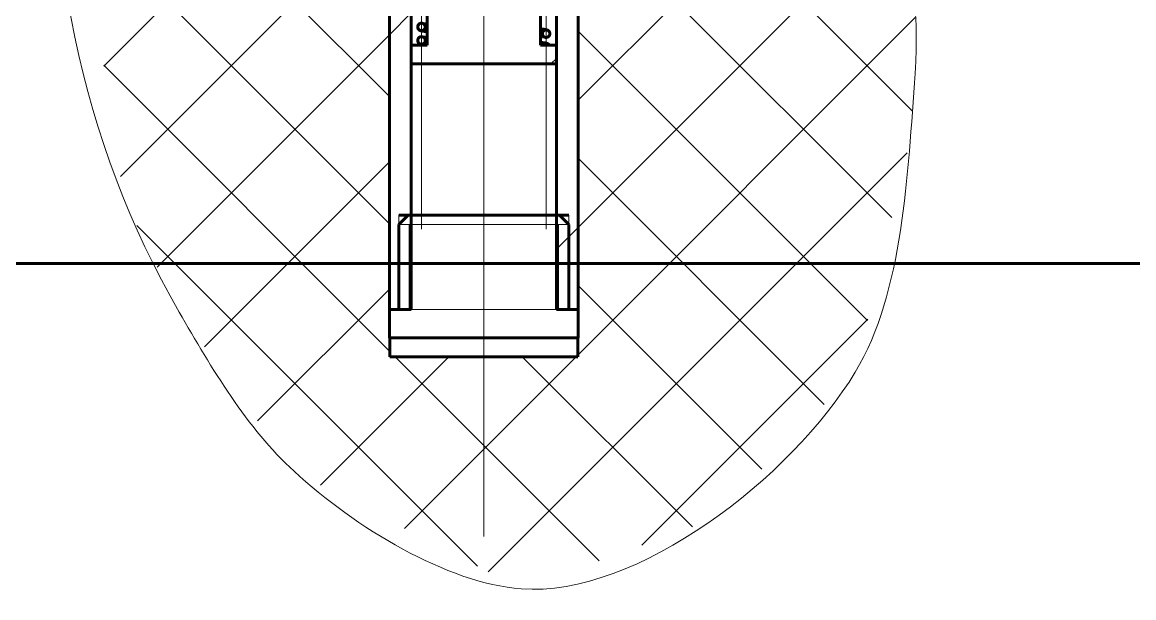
# Model space of a CAD drawing. Header units: millimetres. Extents: x -68 to 2520, y 0 to 297.
# Drawn here: x 981.26 to 993.62, y 202.68 to 209.08 of the extents above; entities that cross this region are included whole.
import ezdxf

# ---------------------------------------------------------------- set-up
doc = ezdxf.new("R2010")
doc.units = ezdxf.units.MM
for name, pattern in [('K5LT_AXLED', [13.660316, 9.160316, -1.5, 1.5, -1.5]), ('K5LT_BASIC', [0]), ('K5LT_DASHED', [6, 4, -2]), ('K5LT_THIN', [0]), ('K5LT_THIN_INCLUDED_TO_HATCHING', [0])]:
    doc.linetypes.add(name, pattern=pattern)
doc.layers.add('Системный слой', color=7, linetype='Continuous')
pattern_1 = [(45, (0, 0), (-2.12132, 2.12132), [])]
pattern_2 = [(45, (0, 0), (-1.0606602, 1.0606602), [])]
pattern_3 = [(45, (0, 0), (-0.7071068, 0.7071068), []), (135, (0, 0), (-0.7071068, -0.7071068), [])]

# ---------------------------------------------------------------- blocks, each defined once
blk = doc.blocks.new('U17')
at = {"layer": 'Системный слой'}
h = blk.add_hatch(dxfattribs=at)
h.set_pattern_fill('Металл', angle=45, style=0, pattern_type=0)
h.set_pattern_definition(pattern_2)
h.paths.add_polyline_path([(985.586, 208.616), (987.203, 208.616), (987.203, 208.826), (987.025, 208.826), (987.025, 212.396), (986.815, 212.606), (985.975, 212.606), (985.765, 212.396), (985.765, 208.826), (985.586, 208.826)])
h = blk.add_hatch(dxfattribs=at)
h.set_pattern_fill('Неметалл', angle=45, style=0, pattern_type=0)
h.set_pattern_definition(pattern_3)
h.paths.add_polyline_path([(985.345, 205.886), (985.345, 212.186), (981.627, 212.186), (982.39, 207.118), (983.006, 205.857), (984.284, 204.086), (986.81, 202.779), (988.947, 203.551), (990.526, 205.189), (991.14, 207.782), (991.194, 208.511), (991.194, 210.647), (991.579, 212.186), (987.445, 212.186), (987.445, 205.886), (987.445, 205.571), (987.439, 205.571), (987.439, 205.361), (985.35, 205.361), (985.35, 205.571), (985.345, 205.571)])
h = blk.add_hatch(dxfattribs=at)
h.set_pattern_fill('Металл', angle=45, style=0, pattern_type=0)
h.set_pattern_definition(pattern_1)
h.paths.add_polyline_path([(985.586, 212.186), (985.345, 212.186), (985.345, 205.886), (985.586, 205.886)])
h.paths.add_polyline_path([(987.445, 212.186), (987.203, 212.186), (987.203, 205.886), (987.445, 205.886)])
at = {"layer": 'Системный слой', "color": 30, "linetype": 'K5LT_AXLED', "lineweight": 18, "true_color": 0xff8000}
for p, q in [((986.395, 203.361), (986.395, 214.606)), ((985.702, 213.299), (985.702, 206.779)), ((987.088, 213.299), (987.088, 206.779))]:
    blk.add_line(p, q, dxfattribs=at)
at = {"layer": 'Системный слой', "color": 5, "linetype": 'K5LT_BASIC', "lineweight": 60, "true_color": 0x0000ff}
for p, q in [((985.765, 208.826), (985.765, 212.396)), ((987.025, 208.826), (987.025, 212.396)), ((985.345, 212.186), (985.345, 205.886)), ((985.586, 212.186), (985.586, 205.886)), ((987.203, 212.186), (987.203, 205.886)), ((987.445, 212.186), (987.445, 205.886)), ((985.586, 208.826), (985.765, 208.826)), ((985.586, 208.616), (985.586, 208.826)), ((987.025, 208.826), (987.203, 208.826)), ((987.122, 208.826), (987.053, 208.826)), ((987.203, 208.616), (987.203, 208.826)), ((987.203, 208.616), (985.586, 208.616)), ((985.724, 208.616), (985.882, 208.616)), ((985.892, 208.616), (986.05, 208.616)), ((986.06, 208.616), (986.219, 208.616)), ((986.485, 208.616), (986.645, 208.616)), ((986.655, 208.616), (986.813, 208.616)), ((986.823, 208.616), (986.981, 208.616)), ((986.991, 208.616), (987.149, 208.616)), ((985.586, 206.936), (985.45, 206.936)), ((985.555, 206.936), (985.45, 206.831)), ((987.235, 206.936), (985.555, 206.936)), ((985.724, 206.936), (985.882, 206.936)), ((985.892, 206.936), (986.05, 206.936)), ((986.06, 206.936), (986.219, 206.936)), ((986.485, 206.936), (986.645, 206.936)), ((986.655, 206.936), (986.813, 206.936)), ((986.823, 206.936), (986.981, 206.936)), ((986.991, 206.936), (987.149, 206.936)), ((987.34, 206.936), (987.203, 206.936)), ((987.235, 206.936), (987.34, 206.831)), ((985.45, 205.886), (985.45, 206.831)), ((987.34, 205.886), (987.34, 206.831)), ((985.345, 205.886), (985.586, 205.886)), ((985.45, 205.886), (985.345, 205.886)), ((985.345, 205.571), (985.345, 205.886)), ((987.203, 205.886), (987.445, 205.886)), ((987.445, 205.886), (987.34, 205.886)), ((987.445, 205.571), (987.445, 205.886)), ((985.345, 205.571), (987.445, 205.571)), ((985.35, 205.361), (985.35, 205.571)), ((987.439, 205.571), (987.439, 205.361)), ((985.35, 205.361), (987.439, 205.361))]:
    blk.add_line(p, q, dxfattribs=at)
at = {"layer": 'Системный слой', "color": 7, "linetype": 'K5LT_THIN', "lineweight": 18}
for p, q in [((985.45, 205.886), (985.45, 206.936)), ((987.34, 205.886), (987.34, 206.936)), ((985.563, 206.831), (985.563, 205.886)), ((987.226, 206.831), (987.226, 205.886))]:
    blk.add_line(p, q, dxfattribs=at)
at = {"layer": 'Системный слой', "color": 7, "linetype": 'K5LT_DASHED', "lineweight": 18}
for p, q in [((987.34, 206.831), (985.45, 206.831)), ((985.393, 205.886), (985.45, 205.886)), ((985.45, 205.886), (987.34, 205.886)), ((987.34, 205.886), (987.396, 205.886))]:
    blk.add_line(p, q, dxfattribs=at)
at = {"layer": 'Системный слой', "color": 5, "linetype": 'K5LT_BASIC', "lineweight": 60, "true_color": 0x0000ff}
blk.add_arc((987.088, 208.803), 0.042, 33.842, 146.158, dxfattribs=at)
at = {"layer": 'Системный слой', "color": 7, "linetype": 'K5LT_THIN_INCLUDED_TO_HATCHING', "lineweight": 18}
blk.add_open_spline([(981.642, 212.396), (981.457, 209.935), (981.912, 207.755), (983.006, 205.857), (983.364, 205.236), (983.762, 204.565), (984.284, 204.086), (984.963, 203.461), (985.986, 202.842), (986.81, 202.779), (988.093, 202.68), (989.824, 204.021), (990.526, 205.189), (991.063, 206.083), (991.108, 207.39), (991.194, 208.511), (991.248, 209.218), (991.095, 209.948), (991.194, 210.647), (991.278, 211.24), (991.433, 211.823), (991.659, 212.396)], degree=3, knots=[0, 0, 0, 0, 1, 1, 1, 2, 2, 2, 3, 3, 3, 4, 4, 4, 5, 5, 5, 6, 6, 6, 7, 7, 7, 7], dxfattribs=at)
at = {"layer": 'Системный слой', "color": 5, "linetype": 'K5LT_BASIC', "lineweight": 60, "true_color": 0x0000ff}
for points, knots in [([(985.744, 209.028), (985.744, 209.029), (985.743, 209.033), (985.742, 209.039), (985.739, 209.047), (985.735, 209.053), (985.73, 209.059), (985.724, 209.063), (985.718, 209.067), (985.711, 209.069), (985.705, 209.07), (985.699, 209.07), (985.693, 209.069), (985.687, 209.067), (985.681, 209.065), (985.676, 209.061), (985.67, 209.056), (985.666, 209.05), (985.662, 209.043), (985.66, 209.036), (985.66, 209.03), (985.66, 209.028)], [0, 0, 0, 0, 0.635371, 1.848191, 3.225299, 4.497912, 5.750662, 6.9961, 8.226664, 9.356029, 10.466727, 11.5097, 12.52807, 13.498602, 14.516509, 15.628082, 16.814463, 18.099453, 19.412387, 20.730071, 22, 22, 22, 22]), ([(985.765, 208.976), (985.756, 208.977), (985.742, 208.978), (985.729, 208.979), (985.723, 208.98), (985.72, 208.98), (985.718, 208.98), (985.716, 208.981), (985.713, 208.981), (985.709, 208.982), (985.706, 208.982), (985.702, 208.983), (985.699, 208.984), (985.696, 208.984), (985.692, 208.986), (985.687, 208.987), (985.68, 208.991), (985.673, 208.996), (985.668, 209.001), (985.665, 209.007), (985.662, 209.012), (985.661, 209.018), (985.66, 209.023), (985.66, 209.026), (985.66, 209.028)], [0, 0, 0, 0, 4.670773, 7.80962, 8.855432, 9.378304, 9.901176, 10.423771, 11.468961, 12.52152, 13.567838, 14.613222, 15.657429, 16.701635, 17.745841, 19.312683, 20.838583, 21.772542, 22.484127, 23.085285, 23.621368, 24.11109, 24.563671, 25, 25, 25, 25]), ([(985.66, 209.028), (985.66, 209.025), (985.66, 209.02), (985.662, 209.012), (985.666, 209.005), (985.67, 209), (985.676, 208.995), (985.682, 208.99), (985.69, 208.987), (985.697, 208.986), (985.704, 208.986), (985.711, 208.987), (985.716, 208.988), (985.722, 208.991), (985.728, 208.995), (985.733, 209), (985.737, 209.006), (985.741, 209.013), (985.743, 209.02), (985.744, 209.025), (985.744, 209.028)], [0, 0, 0, 0, 1.365395, 2.653236, 3.835292, 4.923251, 6.061444, 7.295259, 8.606467, 9.863945, 10.976345, 11.959094, 12.885543, 13.857199, 14.918257, 16.050726, 17.27733, 18.576625, 19.718251, 21, 21, 21, 21]), ([(985.765, 209.06), (985.759, 209.061), (985.748, 209.062), (985.738, 209.063), (985.733, 209.063), (985.731, 209.064), (985.729, 209.064), (985.727, 209.064), (985.725, 209.064), (985.723, 209.065), (985.722, 209.065)], [0, 0, 0, 0, 3.141586, 6.148722, 7.15064, 7.651493, 8.152347, 8.6532, 9.152897, 11, 11, 11, 11]), ([(987.13, 208.953), (987.13, 208.954), (987.129, 208.956), (987.129, 208.96), (987.128, 208.964), (987.127, 208.969), (987.124, 208.974), (987.121, 208.979), (987.117, 208.983), (987.113, 208.987), (987.108, 208.991), (987.102, 208.993), (987.097, 208.995), (987.092, 208.997), (987.089, 208.998), (987.085, 208.998), (987.082, 208.999), (987.079, 209), (987.074, 209), (987.069, 209.001), (987.063, 209.002), (987.056, 209.003), (987.047, 209.004), (987.036, 209.005), (987.028, 209.005), (987.025, 209.006)], [0, 0, 0, 0, 0.237357, 0.555433, 1.002449, 1.480709, 1.99571, 2.556545, 3.179596, 3.8964, 4.768094, 5.911397, 7.540704, 9.257313, 10.33169, 11.418209, 12.500098, 13.581986, 14.661971, 16.279521, 17.885864, 19.468194, 21.545338, 24.067699, 26, 26, 26, 26]), ([(987.046, 208.953), (987.046, 208.954), (987.046, 208.958), (987.047, 208.964), (987.05, 208.972), (987.054, 208.978), (987.059, 208.984), (987.065, 208.988), (987.071, 208.992), (987.078, 208.994), (987.084, 208.995), (987.091, 208.995), (987.097, 208.994), (987.102, 208.992), (987.108, 208.99), (987.114, 208.986), (987.119, 208.981), (987.123, 208.975), (987.127, 208.968), (987.129, 208.961), (987.13, 208.955), (987.13, 208.953)], [0, 0, 0, 0, 0.635371, 1.848191, 3.225299, 4.497912, 5.750662, 6.9961, 8.226663, 9.356029, 10.466727, 11.5097, 12.52807, 13.498602, 14.516509, 15.628082, 16.814463, 18.099453, 19.412387, 20.730071, 22, 22, 22, 22]), ([(985.744, 208.878), (985.744, 208.879), (985.743, 208.883), (985.742, 208.889), (985.739, 208.897), (985.735, 208.903), (985.73, 208.909), (985.724, 208.913), (985.718, 208.917), (985.711, 208.919), (985.705, 208.92), (985.699, 208.92), (985.693, 208.919), (985.687, 208.917), (985.681, 208.915), (985.676, 208.911), (985.67, 208.906), (985.666, 208.9), (985.662, 208.893), (985.66, 208.886), (985.66, 208.88), (985.66, 208.878)], [0, 0, 0, 0, 0.635371, 1.848191, 3.225299, 4.497912, 5.750662, 6.9961, 8.226664, 9.356029, 10.466727, 11.5097, 12.52807, 13.498602, 14.516509, 15.628082, 16.814463, 18.099453, 19.412387, 20.730071, 22, 22, 22, 22]), ([(985.76, 208.826), (985.753, 208.827), (985.741, 208.828), (985.729, 208.829), (985.723, 208.83), (985.72, 208.83), (985.718, 208.83), (985.716, 208.831), (985.713, 208.831), (985.709, 208.832), (985.706, 208.832), (985.702, 208.833), (985.699, 208.834), (985.696, 208.834), (985.692, 208.836), (985.687, 208.837), (985.68, 208.841), (985.673, 208.846), (985.668, 208.851), (985.665, 208.857), (985.662, 208.862), (985.661, 208.868), (985.66, 208.873), (985.66, 208.876), (985.66, 208.878)], [0, 0, 0, 0, 4.070256, 7.301823, 8.378528, 8.916845, 9.455163, 9.993195, 11.069259, 12.152911, 13.230136, 14.306401, 15.381453, 16.456504, 17.531556, 19.144682, 20.715657, 21.677204, 22.409809, 23.028725, 23.580643, 24.084832, 24.550782, 25, 25, 25, 25]), ([(985.66, 208.878), (985.66, 208.875), (985.66, 208.87), (985.662, 208.862), (985.666, 208.855), (985.67, 208.85), (985.676, 208.845), (985.682, 208.84), (985.69, 208.837), (985.697, 208.836), (985.704, 208.836), (985.711, 208.837), (985.716, 208.838), (985.722, 208.841), (985.728, 208.845), (985.733, 208.85), (985.737, 208.856), (985.741, 208.863), (985.743, 208.87), (985.744, 208.875), (985.744, 208.878)], [0, 0, 0, 0, 1.365395, 2.653236, 3.835292, 4.923251, 6.061444, 7.295259, 8.606467, 9.863945, 10.976345, 11.959094, 12.885543, 13.857199, 14.918257, 16.050726, 17.27733, 18.576625, 19.718251, 21, 21, 21, 21]), ([(985.765, 208.91), (985.759, 208.911), (985.748, 208.912), (985.738, 208.913), (985.733, 208.913), (985.731, 208.914), (985.729, 208.914), (985.727, 208.914), (985.725, 208.914), (985.723, 208.915), (985.722, 208.915)], [0, 0, 0, 0, 3.141586, 6.148722, 7.15064, 7.651493, 8.152347, 8.6532, 9.152897, 11, 11, 11, 11]), ([(987.067, 208.916), (987.066, 208.917), (987.063, 208.917), (987.059, 208.918), (987.055, 208.918), (987.049, 208.919), (987.04, 208.92), (987.031, 208.921), (987.025, 208.921)], [0, 0, 0, 0, 1.42655, 2.239326, 3.455449, 4.658626, 6.245066, 9, 9, 9, 9]), ([(987.123, 208.826), (987.122, 208.827), (987.121, 208.829), (987.117, 208.833), (987.113, 208.837), (987.108, 208.841), (987.102, 208.843), (987.097, 208.845), (987.092, 208.847), (987.089, 208.848), (987.085, 208.848), (987.082, 208.849), (987.079, 208.85), (987.074, 208.85), (987.069, 208.851), (987.063, 208.852), (987.056, 208.853), (987.047, 208.854), (987.036, 208.855), (987.028, 208.855), (987.025, 208.856)], [0, 0, 0, 0, 0.226876, 0.77684, 1.411604, 2.183387, 3.195305, 4.637137, 6.164392, 7.116392, 8.07915, 9.037806, 9.996462, 10.953431, 12.386734, 13.810106, 15.212201, 17.052747, 19.287798, 21, 21, 21, 21]), ([(987.13, 208.953), (987.13, 208.95), (987.129, 208.945), (987.127, 208.937), (987.123, 208.93), (987.119, 208.925), (987.113, 208.92), (987.107, 208.915), (987.099, 208.912), (987.092, 208.911), (987.085, 208.911), (987.079, 208.912), (987.073, 208.913), (987.067, 208.916), (987.062, 208.92), (987.056, 208.925), (987.052, 208.931), (987.048, 208.938), (987.046, 208.945), (987.046, 208.95), (987.046, 208.953)], [0, 0, 0, 0, 1.365395, 2.653236, 3.835292, 4.923251, 6.061444, 7.295258, 8.606467, 9.863944, 10.976345, 11.959094, 12.885543, 13.857199, 14.918257, 16.050726, 17.27733, 18.576625, 19.71825, 21, 21, 21, 21])]:
    blk.add_open_spline(points, degree=3, knots=knots, dxfattribs=at)
blk = doc.blocks.new('U30')
at = {"layer": 'Системный слой'}
h = blk.add_hatch(dxfattribs=at)
h.set_pattern_fill('Металл', angle=45, style=0, pattern_type=0)
h.set_pattern_definition(pattern_2)
h.paths.add_polyline_path([(985.586, 208.616), (987.203, 208.616), (987.203, 208.826), (987.025, 208.826), (987.025, 212.396), (986.815, 212.606), (985.975, 212.606), (985.765, 212.396), (985.765, 208.826), (985.586, 208.826)])
h = blk.add_hatch(dxfattribs=at)
h.set_pattern_fill('Неметалл', angle=45, style=0, pattern_type=0)
h.set_pattern_definition(pattern_3)
h.paths.add_polyline_path([(985.345, 205.886), (985.345, 212.186), (981.627, 212.186), (982.39, 207.118), (983.006, 205.857), (984.284, 204.086), (986.81, 202.779), (988.947, 203.551), (990.526, 205.189), (991.14, 207.782), (991.194, 208.511), (991.194, 210.647), (991.579, 212.186), (987.445, 212.186), (987.445, 205.886), (987.445, 205.571), (987.439, 205.571), (987.439, 205.361), (985.35, 205.361), (985.35, 205.571), (985.345, 205.571)])
h = blk.add_hatch(dxfattribs=at)
h.set_pattern_fill('Металл', angle=45, style=0, pattern_type=0)
h.set_pattern_definition(pattern_1)
h.paths.add_polyline_path([(985.586, 212.186), (985.345, 212.186), (985.345, 205.886), (985.586, 205.886)])
h.paths.add_polyline_path([(987.445, 212.186), (987.203, 212.186), (987.203, 205.886), (987.445, 205.886)])
at = {"layer": 'Системный слой', "color": 30, "linetype": 'K5LT_AXLED', "lineweight": 18, "true_color": 0xff8000}
for p, q in [((986.395, 203.361), (986.395, 214.606)), ((985.702, 213.299), (985.702, 206.779)), ((987.088, 213.299), (987.088, 206.779))]:
    blk.add_line(p, q, dxfattribs=at)
at = {"layer": 'Системный слой', "color": 5, "linetype": 'K5LT_BASIC', "lineweight": 60, "true_color": 0x0000ff}
for p, q in [((985.765, 208.826), (985.765, 212.396)), ((987.025, 208.826), (987.025, 212.396)), ((985.345, 212.186), (985.345, 205.886)), ((985.586, 212.186), (985.586, 205.886)), ((987.203, 212.186), (987.203, 205.886)), ((987.445, 212.186), (987.445, 205.886)), ((985.586, 208.826), (985.765, 208.826)), ((985.586, 208.616), (985.586, 208.826)), ((987.025, 208.826), (987.203, 208.826)), ((987.122, 208.826), (987.053, 208.826)), ((987.203, 208.616), (987.203, 208.826)), ((987.203, 208.616), (985.586, 208.616)), ((985.724, 208.616), (985.882, 208.616)), ((985.892, 208.616), (986.05, 208.616)), ((986.06, 208.616), (986.219, 208.616)), ((986.485, 208.616), (986.645, 208.616)), ((986.655, 208.616), (986.813, 208.616)), ((986.823, 208.616), (986.981, 208.616)), ((986.991, 208.616), (987.149, 208.616)), ((985.586, 206.936), (985.45, 206.936)), ((985.555, 206.936), (985.45, 206.831)), ((987.235, 206.936), (985.555, 206.936)), ((985.724, 206.936), (985.882, 206.936)), ((985.892, 206.936), (986.05, 206.936)), ((986.06, 206.936), (986.219, 206.936)), ((986.485, 206.936), (986.645, 206.936)), ((986.655, 206.936), (986.813, 206.936)), ((986.823, 206.936), (986.981, 206.936)), ((986.991, 206.936), (987.149, 206.936)), ((987.34, 206.936), (987.203, 206.936)), ((987.235, 206.936), (987.34, 206.831)), ((985.45, 205.886), (985.45, 206.831)), ((987.34, 205.886), (987.34, 206.831)), ((985.345, 205.886), (985.586, 205.886)), ((985.45, 205.886), (985.345, 205.886)), ((985.345, 205.571), (985.345, 205.886)), ((987.203, 205.886), (987.445, 205.886)), ((987.445, 205.886), (987.34, 205.886)), ((987.445, 205.571), (987.445, 205.886)), ((985.345, 205.571), (987.445, 205.571)), ((985.35, 205.361), (985.35, 205.571)), ((987.439, 205.571), (987.439, 205.361)), ((985.35, 205.361), (987.439, 205.361))]:
    blk.add_line(p, q, dxfattribs=at)
at = {"layer": 'Системный слой', "color": 7, "linetype": 'K5LT_THIN', "lineweight": 18}
for p, q in [((985.45, 205.886), (985.45, 206.936)), ((987.34, 205.886), (987.34, 206.936)), ((985.563, 206.831), (985.563, 205.886)), ((987.226, 206.831), (987.226, 205.886))]:
    blk.add_line(p, q, dxfattribs=at)
at = {"layer": 'Системный слой', "color": 7, "linetype": 'K5LT_DASHED', "lineweight": 18}
for p, q in [((987.34, 206.831), (985.45, 206.831)), ((985.393, 205.886), (985.45, 205.886)), ((985.45, 205.886), (987.34, 205.886)), ((987.34, 205.886), (987.396, 205.886))]:
    blk.add_line(p, q, dxfattribs=at)
at = {"layer": 'Системный слой', "color": 5, "linetype": 'K5LT_BASIC', "lineweight": 60, "true_color": 0x0000ff}
blk.add_arc((987.088, 208.803), 0.042, 33.842, 146.158, dxfattribs=at)
at = {"layer": 'Системный слой', "color": 7, "linetype": 'K5LT_THIN_INCLUDED_TO_HATCHING', "lineweight": 18}
blk.add_open_spline([(981.642, 212.396), (981.457, 209.935), (981.912, 207.755), (983.006, 205.857), (983.364, 205.236), (983.762, 204.565), (984.284, 204.086), (984.963, 203.461), (985.986, 202.842), (986.81, 202.779), (988.093, 202.68), (989.824, 204.021), (990.526, 205.189), (991.063, 206.083), (991.108, 207.39), (991.194, 208.511), (991.248, 209.218), (991.095, 209.948), (991.194, 210.647), (991.278, 211.24), (991.433, 211.823), (991.659, 212.396)], degree=3, knots=[0, 0, 0, 0, 1, 1, 1, 2, 2, 2, 3, 3, 3, 4, 4, 4, 5, 5, 5, 6, 6, 6, 7, 7, 7, 7], dxfattribs=at)
at = {"layer": 'Системный слой', "color": 5, "linetype": 'K5LT_BASIC', "lineweight": 60, "true_color": 0x0000ff}
for points, knots in [([(985.744, 209.028), (985.744, 209.029), (985.743, 209.033), (985.742, 209.039), (985.739, 209.047), (985.735, 209.053), (985.73, 209.059), (985.724, 209.063), (985.718, 209.067), (985.711, 209.069), (985.705, 209.07), (985.699, 209.07), (985.693, 209.069), (985.687, 209.067), (985.681, 209.065), (985.676, 209.061), (985.67, 209.056), (985.666, 209.05), (985.662, 209.043), (985.66, 209.036), (985.66, 209.03), (985.66, 209.028)], [0, 0, 0, 0, 0.635371, 1.848191, 3.225299, 4.497912, 5.750662, 6.9961, 8.226664, 9.356029, 10.466727, 11.5097, 12.52807, 13.498602, 14.516509, 15.628082, 16.814463, 18.099453, 19.412387, 20.730071, 22, 22, 22, 22]), ([(985.765, 208.976), (985.756, 208.977), (985.742, 208.978), (985.729, 208.979), (985.723, 208.98), (985.72, 208.98), (985.718, 208.98), (985.716, 208.981), (985.713, 208.981), (985.709, 208.982), (985.706, 208.982), (985.702, 208.983), (985.699, 208.984), (985.696, 208.984), (985.692, 208.986), (985.687, 208.987), (985.68, 208.991), (985.673, 208.996), (985.668, 209.001), (985.665, 209.007), (985.662, 209.012), (985.661, 209.018), (985.66, 209.023), (985.66, 209.026), (985.66, 209.028)], [0, 0, 0, 0, 4.670773, 7.80962, 8.855432, 9.378304, 9.901176, 10.423771, 11.468961, 12.52152, 13.567838, 14.613222, 15.657429, 16.701635, 17.745841, 19.312683, 20.838583, 21.772542, 22.484127, 23.085285, 23.621368, 24.11109, 24.563671, 25, 25, 25, 25]), ([(985.66, 209.028), (985.66, 209.025), (985.66, 209.02), (985.662, 209.012), (985.666, 209.005), (985.67, 209), (985.676, 208.995), (985.682, 208.99), (985.69, 208.987), (985.697, 208.986), (985.704, 208.986), (985.711, 208.987), (985.716, 208.988), (985.722, 208.991), (985.728, 208.995), (985.733, 209), (985.737, 209.006), (985.741, 209.013), (985.743, 209.02), (985.744, 209.025), (985.744, 209.028)], [0, 0, 0, 0, 1.365395, 2.653236, 3.835292, 4.923251, 6.061444, 7.295259, 8.606467, 9.863945, 10.976345, 11.959094, 12.885543, 13.857199, 14.918257, 16.050726, 17.27733, 18.576625, 19.718251, 21, 21, 21, 21]), ([(985.765, 209.06), (985.759, 209.061), (985.748, 209.062), (985.738, 209.063), (985.733, 209.063), (985.731, 209.064), (985.729, 209.064), (985.727, 209.064), (985.725, 209.064), (985.723, 209.065), (985.722, 209.065)], [0, 0, 0, 0, 3.141586, 6.148722, 7.15064, 7.651493, 8.152347, 8.6532, 9.152897, 11, 11, 11, 11]), ([(987.13, 208.953), (987.13, 208.954), (987.129, 208.956), (987.129, 208.96), (987.128, 208.964), (987.127, 208.969), (987.124, 208.974), (987.121, 208.979), (987.117, 208.983), (987.113, 208.987), (987.108, 208.991), (987.102, 208.993), (987.097, 208.995), (987.092, 208.997), (987.089, 208.998), (987.085, 208.998), (987.082, 208.999), (987.079, 209), (987.074, 209), (987.069, 209.001), (987.063, 209.002), (987.056, 209.003), (987.047, 209.004), (987.036, 209.005), (987.028, 209.005), (987.025, 209.006)], [0, 0, 0, 0, 0.237357, 0.555433, 1.002449, 1.480709, 1.99571, 2.556545, 3.179596, 3.8964, 4.768094, 5.911397, 7.540704, 9.257313, 10.33169, 11.418209, 12.500098, 13.581986, 14.661971, 16.279521, 17.885864, 19.468194, 21.545338, 24.067699, 26, 26, 26, 26]), ([(987.046, 208.953), (987.046, 208.954), (987.046, 208.958), (987.047, 208.964), (987.05, 208.972), (987.054, 208.978), (987.059, 208.984), (987.065, 208.988), (987.071, 208.992), (987.078, 208.994), (987.084, 208.995), (987.091, 208.995), (987.097, 208.994), (987.102, 208.992), (987.108, 208.99), (987.114, 208.986), (987.119, 208.981), (987.123, 208.975), (987.127, 208.968), (987.129, 208.961), (987.13, 208.955), (987.13, 208.953)], [0, 0, 0, 0, 0.635371, 1.848191, 3.225299, 4.497912, 5.750662, 6.9961, 8.226663, 9.356029, 10.466727, 11.5097, 12.52807, 13.498602, 14.516509, 15.628082, 16.814463, 18.099453, 19.412387, 20.730071, 22, 22, 22, 22]), ([(985.744, 208.878), (985.744, 208.879), (985.743, 208.883), (985.742, 208.889), (985.739, 208.897), (985.735, 208.903), (985.73, 208.909), (985.724, 208.913), (985.718, 208.917), (985.711, 208.919), (985.705, 208.92), (985.699, 208.92), (985.693, 208.919), (985.687, 208.917), (985.681, 208.915), (985.676, 208.911), (985.67, 208.906), (985.666, 208.9), (985.662, 208.893), (985.66, 208.886), (985.66, 208.88), (985.66, 208.878)], [0, 0, 0, 0, 0.635371, 1.848191, 3.225299, 4.497912, 5.750662, 6.9961, 8.226664, 9.356029, 10.466727, 11.5097, 12.52807, 13.498602, 14.516509, 15.628082, 16.814463, 18.099453, 19.412387, 20.730071, 22, 22, 22, 22]), ([(985.76, 208.826), (985.753, 208.827), (985.741, 208.828), (985.729, 208.829), (985.723, 208.83), (985.72, 208.83), (985.718, 208.83), (985.716, 208.831), (985.713, 208.831), (985.709, 208.832), (985.706, 208.832), (985.702, 208.833), (985.699, 208.834), (985.696, 208.834), (985.692, 208.836), (985.687, 208.837), (985.68, 208.841), (985.673, 208.846), (985.668, 208.851), (985.665, 208.857), (985.662, 208.862), (985.661, 208.868), (985.66, 208.873), (985.66, 208.876), (985.66, 208.878)], [0, 0, 0, 0, 4.070256, 7.301823, 8.378528, 8.916845, 9.455163, 9.993195, 11.069259, 12.152911, 13.230136, 14.306401, 15.381453, 16.456504, 17.531556, 19.144682, 20.715657, 21.677204, 22.409809, 23.028725, 23.580643, 24.084832, 24.550782, 25, 25, 25, 25]), ([(985.66, 208.878), (985.66, 208.875), (985.66, 208.87), (985.662, 208.862), (985.666, 208.855), (985.67, 208.85), (985.676, 208.845), (985.682, 208.84), (985.69, 208.837), (985.697, 208.836), (985.704, 208.836), (985.711, 208.837), (985.716, 208.838), (985.722, 208.841), (985.728, 208.845), (985.733, 208.85), (985.737, 208.856), (985.741, 208.863), (985.743, 208.87), (985.744, 208.875), (985.744, 208.878)], [0, 0, 0, 0, 1.365395, 2.653236, 3.835292, 4.923251, 6.061444, 7.295259, 8.606467, 9.863945, 10.976345, 11.959094, 12.885543, 13.857199, 14.918257, 16.050726, 17.27733, 18.576625, 19.718251, 21, 21, 21, 21]), ([(985.765, 208.91), (985.759, 208.911), (985.748, 208.912), (985.738, 208.913), (985.733, 208.913), (985.731, 208.914), (985.729, 208.914), (985.727, 208.914), (985.725, 208.914), (985.723, 208.915), (985.722, 208.915)], [0, 0, 0, 0, 3.141586, 6.148722, 7.15064, 7.651493, 8.152347, 8.6532, 9.152897, 11, 11, 11, 11]), ([(987.067, 208.916), (987.066, 208.917), (987.063, 208.917), (987.059, 208.918), (987.055, 208.918), (987.049, 208.919), (987.04, 208.92), (987.031, 208.921), (987.025, 208.921)], [0, 0, 0, 0, 1.42655, 2.239326, 3.455449, 4.658626, 6.245066, 9, 9, 9, 9]), ([(987.123, 208.826), (987.122, 208.827), (987.121, 208.829), (987.117, 208.833), (987.113, 208.837), (987.108, 208.841), (987.102, 208.843), (987.097, 208.845), (987.092, 208.847), (987.089, 208.848), (987.085, 208.848), (987.082, 208.849), (987.079, 208.85), (987.074, 208.85), (987.069, 208.851), (987.063, 208.852), (987.056, 208.853), (987.047, 208.854), (987.036, 208.855), (987.028, 208.855), (987.025, 208.856)], [0, 0, 0, 0, 0.226876, 0.77684, 1.411604, 2.183387, 3.195305, 4.637137, 6.164392, 7.116392, 8.07915, 9.037806, 9.996462, 10.953431, 12.386734, 13.810106, 15.212201, 17.052747, 19.287798, 21, 21, 21, 21]), ([(987.13, 208.953), (987.13, 208.95), (987.129, 208.945), (987.127, 208.937), (987.123, 208.93), (987.119, 208.925), (987.113, 208.92), (987.107, 208.915), (987.099, 208.912), (987.092, 208.911), (987.085, 208.911), (987.079, 208.912), (987.073, 208.913), (987.067, 208.916), (987.062, 208.92), (987.056, 208.925), (987.052, 208.931), (987.048, 208.938), (987.046, 208.945), (987.046, 208.95), (987.046, 208.953)], [0, 0, 0, 0, 1.365395, 2.653236, 3.835292, 4.923251, 6.061444, 7.295258, 8.606467, 9.863944, 10.976345, 11.959094, 12.885543, 13.857199, 14.918257, 16.050726, 17.27733, 18.576625, 19.71825, 21, 21, 21, 21])]:
    blk.add_open_spline(points, degree=3, knots=knots, dxfattribs=at)

msp = doc.modelspace()

# ---------------------------------------------------------------- linework, layer by layer
at = {"layer": 'Системный слой', "color": 5, "linetype": 'K5LT_BASIC', "lineweight": 60, "true_color": 0x0000ff}
msp.add_line((1002.83456, 206.39632), (924.83456, 206.39632), dxfattribs=at)
msp.add_line((1002.83456, 206.39632), (924.83456, 206.39632), dxfattribs=at)

# ---------------------------------------------------------------- block references
at = {"layer": 'Системный слой'}
for name in ['U17', 'U30']:
    msp.add_blockref(name, (0, 0), dxfattribs=at)

doc.saveas('drawing.dxf')
